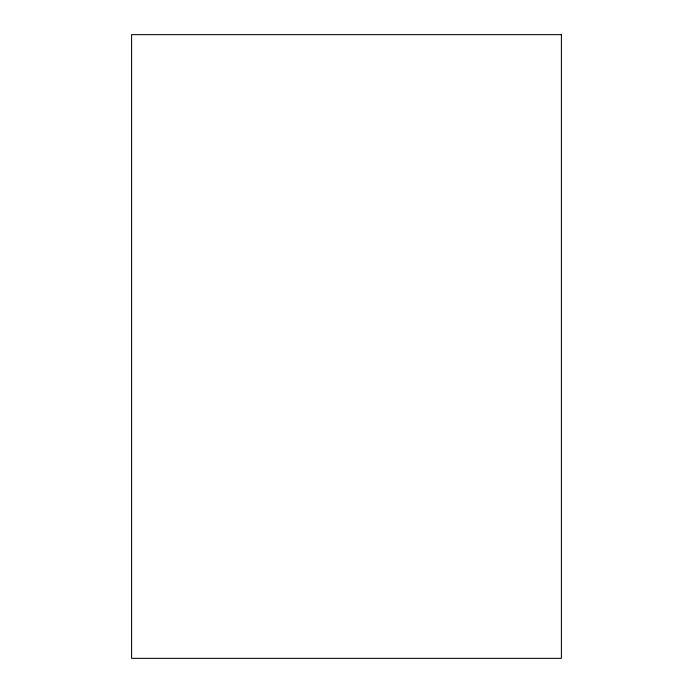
<?xml version="1.0" encoding="UTF-8"?>
<svg xmlns="http://www.w3.org/2000/svg" width="693" height="693" viewBox="0 0 693 693"><rect width="100%" height="100%" fill="white"/><g stroke="black" fill="none" stroke-linecap="round" stroke-linejoin="round"><path stroke-width="1.04" d="M561.408 34.65L131.592 34.65L131.592 658.35L561.408 658.35L561.408 34.65"/></g></svg>
